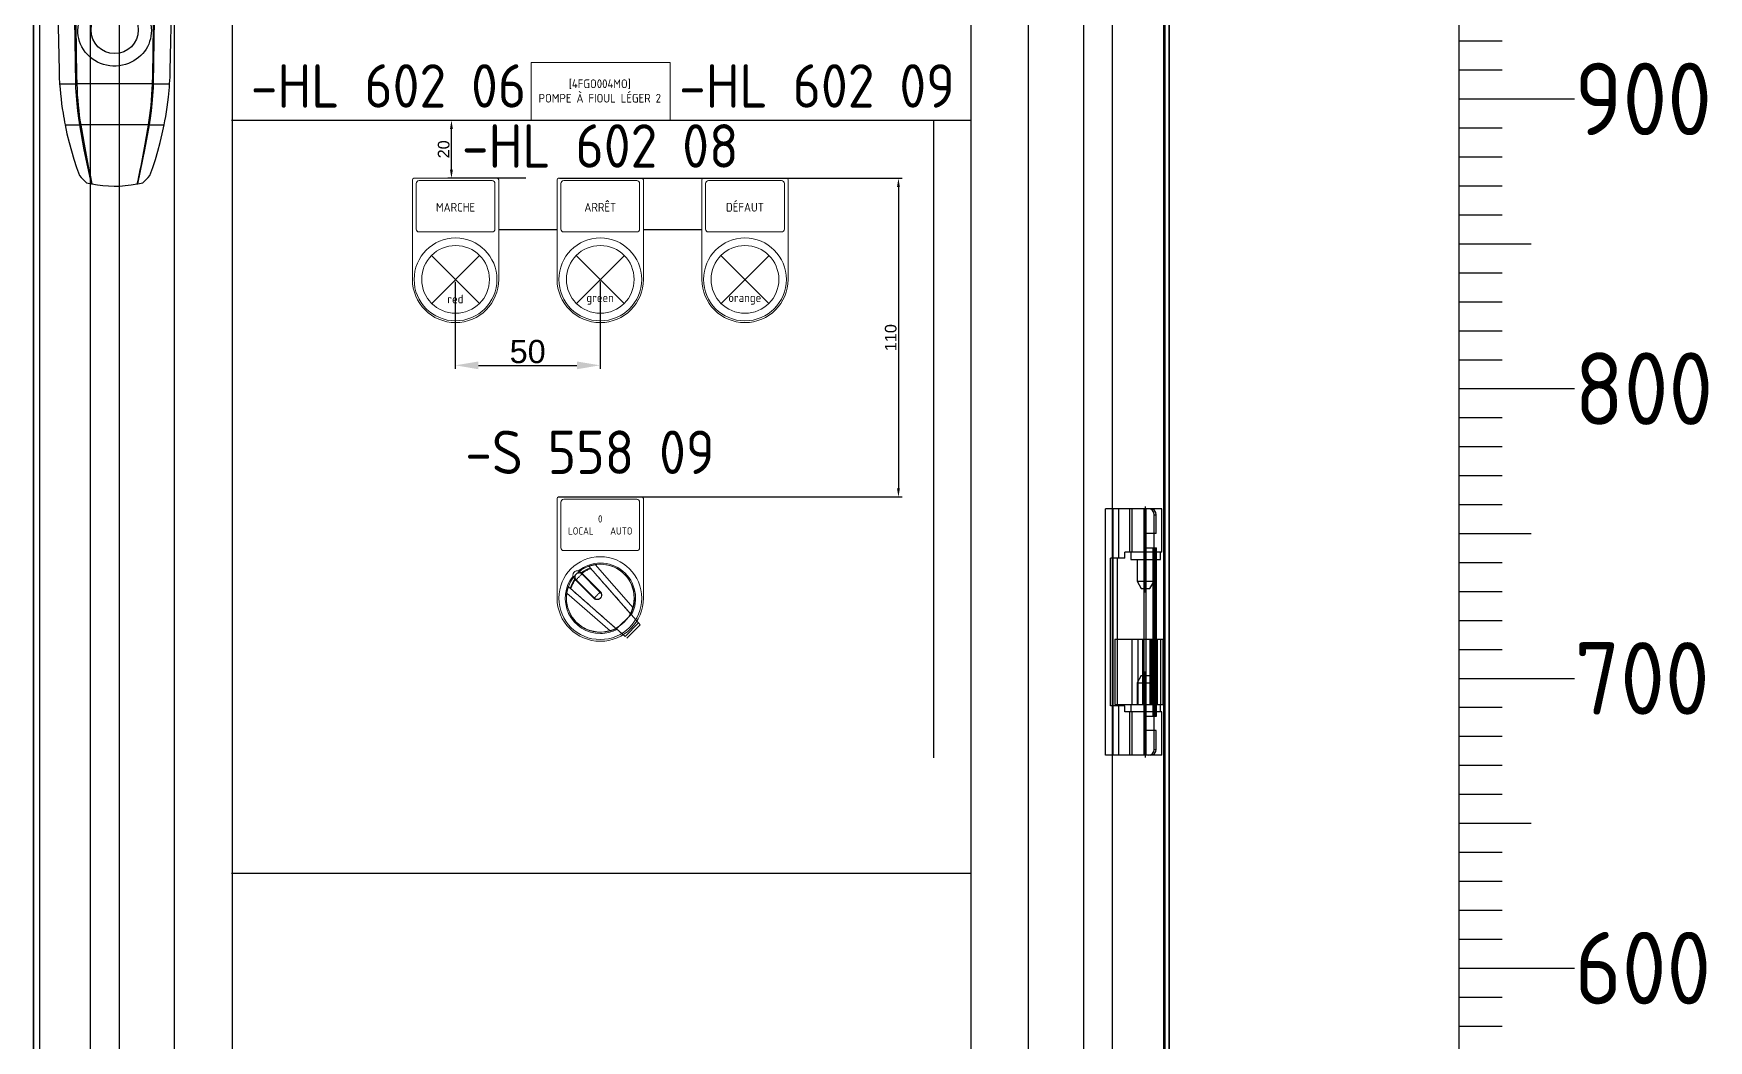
# Model space of a CAD drawing. Header units: millimetres. Extents: x 0 to 69574, y -5 to 41746.
# Drawn here: x 35171 to 35749, y 11342 to 11689 of the extents above; entities that cross this region are included whole.
import ezdxf
from ezdxf.enums import TextEntityAlignment as Align

# ---------------------------------------------------------------- set-up
doc = ezdxf.new("R2010")
doc.units = ezdxf.units.MM
doc.set_wipeout_variables(frame=1)
doc.layers.add('! NO PLOT !', color=7, linetype='Continuous', true_color=0xff75dd, plot=False)
doc.layers.add('000-PI-Oprema', color=30, linetype='Continuous', lineweight=5)
doc.layers.add('000-PI-ORMAR', color=2, linetype='Continuous')
doc.layers.add('000-PI_TEXT', color=7, linetype='Continuous')
doc.styles.add('PI0', font='isocpeur.ttf', dxfattribs={"width": 0.9})
doc.styles.get("Standard").update_dxf_attribs({"font": 'arial.ttf'})
doc.dimstyles.new('ISO-25', dxfattribs={"dimtxt": 4, "dimasz": 3, "dimexe": 1.25, "dimexo": 0.625, "dimtad": 1, "dimtxsty": 'Standard', "dimcen": 3, "dimadec": 0, "dimazin": 0, "dimtfac": 1, "dimtmove": 0, "dimatfit": 3, "dimfxl": 1, "dimarcsym": 0})
doc.dimstyles.new('ISO-25-lb', dxfattribs={"dimtxt": 8, "dimasz": 8, "dimexe": 1.25, "dimexo": 0.625, "dimtad": 1, "dimtxsty": 'Standard', "dimcen": 5, "dimadec": 0, "dimazin": 0, "dimtfac": 1, "dimtmove": 0, "dimatfit": 3, "dimfxl": 1, "dimarcsym": 0})

# ---------------------------------------------------------------- blocks, each defined once
blk = doc.blocks.new('*U691')
at = {"layer": '000-PI-ORMAR'}
for p, q in [((-13.41, 105.24), (-10.65, 134.6)), ((-10.48, 134.65), (-10.91, 134.53)), ((10.91, 134.53), (10.48, 134.65)), ((13.41, 105.24), (10.65, 134.6)), ((-19.14, 105.24), (-13.41, 105.24)), ((13.2, 105.24), (-13.2, 105.24)), ((13.41, 105.24), (19.14, 105.24)), ((-19.31, 101.34), (-19.67, 86.25)), ((19.67, 86.25), (19.31, 101.34)), ((-19.66, 87.03), (-14.25, 87.03)), ((-14.15, 86.25), (-14.25, 87.03)), ((14.15, 86.25), (14.25, 87.03)), ((14.25, 87.03), (19.66, 87.03)), ((-19.67, 86.25), (-20.5, 27.74)), ((-19.67, 86.25), (-20.14, 61.02)), ((-19.67, 86.25), (-12.5, 86.25)), ((-14.02, 85.32), (-14.15, 86.25)), ((-12.5, 86.25), (-13.43, 60.26)), ((-11.21, 85.08), (-12.5, 86.25)), ((12.5, 86.25), (11.21, 85.08)), ((11.99, 85.79), (14.02, 85.32)), ((12.5, 86.25), (19.67, 86.25)), ((13.43, 60.26), (12.5, 86.25)), ((14.02, 85.32), (14.15, 86.25)), ((20.5, 27.74), (19.67, 86.25)), ((20.15, 60.62), (19.67, 86.25)), ((-10.73, 70.49), (-10.73, -40.96)), ((-10.73, 70.49), (10.73, 70.49)), ((10.73, 70.49), (10.73, -40.96)), ((-20.01, 69.28), (-12.67, 69.28)), ((-20.01, 68.98), (-17.35, 68.98)), ((-17.35, 69.28), (17.35, 69.28)), ((-12.67, 69.28), (-12.65, 69.31)), ((-12.65, 69.31), (-12.65, -39.07)), ((12.65, 69.31), (12.65, -39.07)), ((12.65, 69.31), (12.67, 69.28)), ((12.67, 69.28), (20.01, 69.28)), ((17.35, 68.98), (20.01, 68.98)), ((-20.13, 61.86), (-17.35, 61.86)), ((-20.13, 61.85), (-14.69, 61.85)), ((-17.35, 61.85), (17.35, 61.85)), ((-15, 32.81), (-13.43, 60.26)), ((-13.27, -35.12), (-14.69, 61.85)), ((14.69, 61.85), (13.27, -35.12)), ((13.43, 60.26), (15, 32.81)), ((14.69, 61.85), (20.13, 61.85)), ((17.35, 61.86), (20.13, 61.86)), ((20.5, 27.74), (20.31, 48.52)), ((-20.44, 35.92), (-20.5, 27.74)), ((-20.47, 32.81), (-15, 32.81)), ((15, 32.81), (20.47, 32.81)), ((-20.5, 27.74), (-20.09, -55.06)), ((-17.16, 17.77), (-20.5, 23.44)), ((20.5, 23.44), (17.16, 17.77)), ((20.09, -55.06), (20.5, 27.74)), ((-19.8, 21.43), (19.8, 21.43)), ((-17.16, 17.77), (-17.16, -47.43)), ((17.16, 17.77), (17.16, -47.43)), ((-17.16, 14.16), (-20.5, 16.99)), ((-16.24, 2.4), (-16.48, 15.53)), ((-16.48, 15.53), (-16.48, -46.12)), ((-16.36, 10.54), (-16.48, 13.04)), ((16.48, 15.53), (16.24, 2.4)), ((16.48, 13.04), (16.36, 10.54)), ((16.48, 15.53), (16.48, -46.12)), ((20.5, 16.99), (17.16, 14.16)), ((-17.16, 2.54), (-20.5, 2.61)), ((-16.24, 2.4), (-16.48, 2.51)), ((-16.24, -35.11), (-16.24, 2.4)), ((16.48, 2.51), (16.24, 2.4)), ((16.24, 2.4), (16.24, -35.11)), ((20.5, 2.61), (17.16, 2.54)), ((-20.5, -18.21), (-20.36, -35.12)), ((-20.47, -22.52), (20.47, -22.52)), ((-11.5, -22.68), (-11.5, -29.51)), ((20.36, -35.12), (20.5, -18.21)), ((-20.36, -35.12), (-13.27, -35.12)), ((-16.24, -35.11), (16.24, -35.11)), ((13.27, -35.12), (20.36, -35.12)), ((-20.25, -44.17), (-20.09, -55.06)), ((-20.25, -44.17), (20.25, -44.17)), ((-16.48, -46.12), (-16.38, -43.78)), ((-16.38, -43.78), (16.38, -43.78)), ((-10.73, -40.96), (10.73, -40.96)), ((16.38, -43.78), (16.48, -46.12)), ((20.09, -55.06), (20.25, -44.17)), ((-20.16, -50.42), (-17.16, -47.43)), ((17.16, -47.43), (20.16, -50.42)), ((-20.09, -55.06), (20.09, -55.06)), ((-20.09, -55.06), (-19.2, -96.13)), ((-20.08, -55.68), (-14.03, -55.68)), ((-14.03, -55.68), (-13.85, -55.06)), ((-13.42, -100.67), (-14.03, -55.68)), ((-13.85, -55.06), (-13.67, -54.42)), ((13.42, -100.67), (14.03, -55.68)), ((13.85, -55.06), (13.67, -54.42)), ((14.03, -55.68), (13.85, -55.06)), ((14.03, -55.68), (20.08, -55.68)), ((19.2, -96.13), (20.09, -55.06)), ((-18.98, -100.67), (-13.42, -100.67)), ((13.08, -100.67), (-13.08, -100.67)), ((13.42, -100.67), (18.98, -100.67)), ((-17.11, -114.85), (-12.02, -114.85)), ((11.71, -114.85), (-11.71, -114.85)), ((12.02, -114.85), (17.11, -114.85)), ((-9.7, -134.82), (-8.04, -135.19)), ((-7.82, -135.23), (-8.04, -135.19)), ((7.82, -135.23), (8.04, -135.19)), ((8.04, -135.19), (9.7, -134.82))]:
    blk.add_line(p, q, dxfattribs=at)
for points in [[(-10.91, 134.53), (-11.6, 133.9), (-12.24, 133.24), (-12.84, 132.55), (-13.41, 131.8), (-13.93, 131.03), (-14.4, 130.23)], [(10.48, 134.65), (8.34, 135.15), (6.17, 135.54), (3.98, 135.81), (1.73, 135.97), (-0.54, 136), (-2.8, 135.91), (-4.73, 135.73), (-6.65, 135.46), (-8.58, 135.1), (-10.48, 134.65)], [(14.4, 130.23), (13.7, 131.38), (12.89, 132.48), (12.28, 133.2), (11.62, 133.89), (10.91, 134.53)], [(-14.4, 130.23), (-15.31, 127.22), (-16.14, 124.17), (-16.87, 121.1), (-17.51, 118.01), (-18.07, 114.85), (-18.52, 111.66), (-18.88, 108.46), (-19.14, 105.24)], [(19.14, 105.24), (18.88, 108.42), (18.53, 111.59), (18.09, 114.73), (17.54, 117.85), (16.9, 120.99), (16.16, 124.1), (15.33, 127.18), (14.4, 130.23)], [(-19.14, 105.24), (-19.19, 104.29), (-19.24, 103.32), (-19.28, 102.34), (-19.31, 101.34)], [(-14.25, 87.03), (-14.23, 90.25), (-14.16, 93.45), (-14.03, 96.61), (-13.86, 99.69), (-13.64, 102.68), (-13.41, 105.24)], [(14.25, 87.03), (14.23, 90.25), (14.16, 93.45), (14.03, 96.61), (13.86, 99.69), (13.64, 102.68), (13.41, 105.24)], [(19.31, 101.34), (19.28, 102.33), (19.24, 103.31), (19.19, 104.28), (19.14, 105.24)], [(-11.99, 85.79), (-10.29, 86.12), (-8.39, 86.43), (-6.48, 86.67), (-4.5, 86.86), (-2.52, 86.97), (-0.52, 87.02), (1.47, 87.01), (3.57, 86.92), (5.67, 86.76), (7.76, 86.52), (9.87, 86.2), (11.96, 85.8), (11.99, 85.79)], [(-14.02, 85.32), (-12.17, 85.75), (-11.99, 85.79)], [(11.21, 85.08), (8.78, 85.48), (6.33, 85.78), (3.84, 85.99), (1.34, 86.1), (-0.75, 86.11), (-2.84, 86.05), (-4.93, 85.91), (-7.03, 85.71), (-9.13, 85.43), (-11.21, 85.08)], [(-12.65, 69.31), (-12.5, 69.52), (-12.34, 69.72), (-12.17, 69.89), (-11.98, 70.05), (-11.79, 70.18), (-11.59, 70.29), (-11.38, 70.38), (-11.17, 70.44), (-10.95, 70.48), (-10.73, 70.49)], [(10.73, 70.49), (10.95, 70.48), (11.17, 70.44), (11.38, 70.38), (11.59, 70.29), (11.79, 70.18), (11.98, 70.05), (12.17, 69.89), (12.34, 69.72), (12.5, 69.52), (12.65, 69.31)], [(-12.67, 69.28), (-13.17, 68.42), (-13.6, 67.5), (-13.96, 66.55), (-14.26, 65.56), (-14.48, 64.55), (-14.62, 63.52), (-14.69, 62.48), (-14.69, 61.85)], [(14.69, 61.85), (14.67, 62.89), (14.57, 63.93), (14.4, 64.96), (14.15, 65.96), (13.83, 66.94), (13.43, 67.87), (12.97, 68.77), (12.67, 69.28)], [(-16.48, 15.53), (-16.52, 15.9), (-16.59, 16.26), (-16.68, 16.61), (-16.78, 16.95), (-16.91, 17.28), (-17.06, 17.59), (-17.16, 17.77)], [(17.16, 17.77), (17, 17.47), (16.86, 17.16), (16.74, 16.83), (16.64, 16.48), (16.56, 16.13), (16.51, 15.76), (16.48, 15.53)], [(-16.38, -43.78), (-16.36, -43.11), (-16.33, -42.38), (-16.31, -41.59), (-16.3, -40.74), (-16.28, -39.86), (-16.27, -38.93), (-16.26, -37.98), (-16.25, -37), (-16.24, -36.01), (-16.24, -35.11)], [(-13.27, -35.12), (-13.22, -36.16), (-13.09, -37.2), (-12.89, -38.21), (-12.65, -39.07)], [(-12.65, -39.07), (-12.44, -39.63), (-12.15, -40.14), (-11.97, -40.36), (-11.77, -40.56), (-11.53, -40.73), (-11.26, -40.86), (-11.05, -40.93), (-10.83, -40.96), (-10.73, -40.96)], [(10.73, -40.96), (10.96, -40.94), (11.17, -40.9), (11.37, -40.82), (11.56, -40.71), (11.83, -40.51), (12.05, -40.27), (12.34, -39.82), (12.56, -39.33), (12.65, -39.07)], [(12.65, -39.07), (12.92, -38.08), (13.11, -37.06), (13.23, -36.02), (13.27, -35.12)], [(16.24, -35.11), (16.24, -36.11), (16.25, -37.1), (16.26, -38.08), (16.27, -39.03), (16.28, -39.95), (16.3, -40.83), (16.32, -41.67), (16.34, -42.45), (16.36, -43.18), (16.38, -43.78)], [(-17.16, -47.43), (-17, -47.26), (-16.86, -47.08), (-16.74, -46.88), (-16.64, -46.68), (-16.56, -46.47), (-16.51, -46.26), (-16.48, -46.12)], [(16.48, -46.12), (16.52, -46.34), (16.59, -46.55), (16.68, -46.76), (16.78, -46.96), (16.91, -47.15), (17.06, -47.33), (17.16, -47.43)], [(-9.57, -55.06), (-9.95, -55.01), (-11.82, -54.74), (-13.67, -54.42)], [(9.58, -55.06), (7.81, -55.27), (5.83, -55.45), (3.77, -55.58), (1.71, -55.66), (-0.35, -55.68), (-2.41, -55.64), (-4.3, -55.56), (-6.19, -55.42), (-8.06, -55.24), (-9.57, -55.06)], [(13.67, -54.42), (11.74, -54.75), (9.78, -55.04), (9.58, -55.06)], [(8.89, -73.85), (9.63, -74.62), (10.32, -75.46), (10.92, -76.35), (11.44, -77.29), (11.87, -78.24), (12.2, -79.23), (12.45, -80.24), (12.61, -81.28), (12.67, -82.26), (12.65, -83.25), (12.54, -84.24), (12.35, -85.2), (12.09, -86.12), (11.75, -87.01), (11.34, -87.88), (10.86, -88.7), (10.31, -89.5), (9.69, -90.26), (9.02, -90.96), (8.29, -91.61), (7.47, -92.23), (6.61, -92.78), (5.69, -93.26), (4.75, -93.67), (3.73, -94.02), (2.68, -94.28), (1.61, -94.45), (0.54, -94.54), (-0.57, -94.54), (-1.67, -94.44), (-2.76, -94.26), (-3.83, -93.99), (-4.88, -93.62), (-5.89, -93.17), (-6.86, -92.63), (-7.77, -92.01), (-8.62, -91.33), (-9.4, -90.57), (-10.12, -89.75), (-10.76, -88.87), (-11.29, -87.97), (-11.74, -87.03), (-12.11, -86.06), (-12.38, -85.06), (-12.56, -84.1), (-12.66, -83.12), (-12.67, -82.14), (-12.6, -81.17), (-12.45, -80.24), (-12.23, -79.31), (-11.93, -78.41), (-11.57, -77.54), (-11.12, -76.68), (-10.6, -75.85), (-10.01, -75.07), (-9.37, -74.34), (-8.63, -73.62), (-7.83, -72.97), (-6.98, -72.38), (-6.09, -71.86), (-5.12, -71.4), (-4.11, -71.02), (-3.07, -70.73), (-2.02, -70.52), (-0.95, -70.4), (0.13, -70.37), (1.22, -70.42), (2.29, -70.56), (3.33, -70.79), (4.36, -71.11), (5.35, -71.51), (6.31, -71.98), (7.22, -72.53), (8.08, -73.16), (8.89, -73.85)], [(-19.2, -96.13), (-19.11, -98.4), (-18.98, -100.67)], [(18.98, -100.67), (19.11, -98.4), (19.2, -96.13)], [(-18.98, -100.67), (-18.85, -102.42), (-18.69, -104.15), (-18.51, -105.85), (-18.3, -107.56), (-18.07, -109.24), (-17.82, -110.87), (-17.65, -111.9), (-17.47, -112.9), (-17.29, -113.89), (-17.11, -114.85)], [(-12.02, -114.85), (-12.39, -112.52), (-12.71, -110.05), (-12.98, -107.48), (-13.2, -104.81), (-13.36, -102.07), (-13.42, -100.67)], [(12.02, -114.85), (12.39, -112.52), (12.71, -110.05), (12.98, -107.48), (13.2, -104.81), (13.36, -102.07), (13.42, -100.67)], [(17.11, -114.85), (17.38, -113.41), (17.65, -111.91), (17.9, -110.36), (18.14, -108.72), (18.37, -107.03), (18.57, -105.3), (18.69, -104.16), (18.8, -103.01), (18.89, -101.85), (18.98, -100.67)], [(-17.11, -114.85), (-16.46, -117.91), (-15.73, -120.91), (-14.94, -123.85), (-14.07, -126.74), (-13.14, -129.58), (-12.14, -132.35)], [(-8.04, -135.19), (-10.47, -123.49), (-12.02, -114.85)], [(8.04, -135.19), (10.47, -123.49), (12.02, -114.85)], [(12.14, -132.35), (13.13, -129.6), (14.06, -126.78), (14.92, -123.9), (15.72, -120.95), (16.45, -117.93), (17.11, -114.85)], [(-12.14, -132.35), (-11.58, -132.99), (-10.98, -133.61), (-10.36, -134.22), (-9.7, -134.82)], [(9.7, -134.82), (10.35, -134.23), (10.98, -133.62), (11.57, -132.99), (12.14, -132.35)], [(-7.82, -135.23), (-5.94, -135.56), (-4.05, -135.79), (-2.15, -135.94), (-0.2, -136), (1.74, -135.96), (3.69, -135.83), (5.76, -135.58), (7.82, -135.23)]]:
    blk.add_lwpolyline(points, dxfattribs=at)
blk.add_circle((0, -82.1), 8.15, dxfattribs=at)
for centre, major_axis, ratio, start_param, end_param in [((73, -135.16), (0, 546.84), 0.175521, 1.054802, 1.115623), ((-73, -135.16), (0, 546.84), 0.175521, -1.115623, -1.054802), ((-7.53, 87.2), (0, 37), 0.175521, 1.061397, 1.596486), ((7.53, 87.2), (0, 37), 0.175521, 4.6867, 5.221788), ((-7.53, 87.2), (0, 37), 0.175521, -4.6867, -4.66155), ((7.53, 87.2), (0, 37), 0.175521, 4.66155, 4.6867), ((-19.46, 12.78), (-3, 0), 0.71325, 3.261467, 3.839724), ((19.46, 12.78), (-3, 0), 0.71325, 5.585054, 6.163311), ((-19.46, 2.51), (-3, 0), 0.017452, 3.261467, 3.839724), ((19.46, 2.51), (-3, 0), 0.017452, -0.698132, -0.119874), ((137.46, -39.64), (0, 669.86), 0.225671, -4.689366, -4.621155), ((-137.46, -39.64), (0, 669.86), 0.225671, 4.621155, 4.689366), ((-5.86, -95.36), (0, 32.42), 0.225671, 1.735147, 2.215471), ((5.86, -95.36), (0, 32.42), 0.225671, 4.067714, 4.548039), ((21.21, -9.07), (0, 180.2), 0.225671, -4.085045, -3.936826), ((-21.21, -9.07), (0, 180.2), 0.225671, 3.936826, 4.085045)]:
    blk.add_ellipse(centre, major_axis=major_axis, ratio=ratio, start_param=start_param, end_param=end_param, dxfattribs=at)
blk = doc.blocks.new('A$C34f25ed7')
at = {"layer": '000-PI-ORMAR'}
blk.add_blockref('*U691', (-3.99, -1008.35), dxfattribs=at)
blk = doc.blocks.new('poveznica montaznih ploca 2100mm')
at = {"layer": '! NO PLOT !'}
for p, q in [((59565.54, 55740.77), (59565.54, 53837.74)), ((59570.54, 55742.17), (59570.54, 53847.74))]:
    blk.add_line(p, q, dxfattribs=at)
blk = doc.blocks.new('skala_2300')
for p, q in [((0, 1400), (0, 540)), ((0, 920), (15, 920)), ((0, 910), (15, 910)), ((0, 900), (40, 900)), ((0, 890), (15, 890)), ((0, 880), (15, 880)), ((0, 870), (15, 870)), ((0, 860), (15, 860)), ((0, 850), (25, 850)), ((0, 840), (15, 840)), ((0, 830), (15, 830)), ((0, 820), (15, 820)), ((0, 810), (15, 810)), ((0, 800), (40, 800)), ((0, 800), (40, 800)), ((0, 800), (40, 800)), ((0, 800), (40, 800)), ((0, 800), (40, 800)), ((0, 790), (15, 790)), ((0, 780), (15, 780)), ((0, 770), (15, 770)), ((0, 760), (15, 760)), ((0, 750), (25, 750)), ((0, 740), (15, 740)), ((0, 730), (15, 730)), ((0, 720), (15, 720)), ((0, 710), (15, 710)), ((0, 700), (40, 700)), ((0, 690), (15, 690)), ((0, 680), (15, 680)), ((0, 670), (15, 670)), ((0, 660), (15, 660)), ((0, 650), (25, 650)), ((0, 640), (15, 640)), ((0, 630), (15, 630)), ((0, 620), (15, 620)), ((0, 610), (15, 610)), ((0, 600), (40, 600)), ((0, 600), (40, 600)), ((0, 600), (40, 600)), ((0, 600), (40, 600)), ((0, 600), (40, 600)), ((0, 600), (40, 600)), ((0, 590), (15, 590)), ((0, 580), (15, 580))]:
    blk.add_line(p, q)
at = {"style": 'PI0', "width": 0.9}
for s, p in [('900', (40, 900)), ('800', (40, 800)), ('700', (40, 700)), ('600', (40, 600))]:
    blk.add_text(s, height=25, dxfattribs=at).set_placement(p, align=Align.MIDDLE_LEFT)
blk = doc.blocks.new('*D1530')
at = {"layer": '! NO PLOT !', "color": 0, "lineweight": -2, "ltscale": 0.25, "transparency": 16777216}
for p, q in [((35352.12, 11639.51), (35470.41, 11639.51)), ((35469.16, 11636.51), (35469.16, 11532.51)), ((35351.67, 11529.51), (35470.41, 11529.51))]:
    blk.add_line(p, q, dxfattribs=at)
at = {"layer": '! NO PLOT !', "color": 0, "ltscale": 0.25, "transparency": 16777216}
for points in [[(35468.66, 11636.51), (35469.66, 11636.51), (35469.16, 11639.51)], [(35468.66, 11532.51), (35469.66, 11532.51), (35469.16, 11529.51)]]:
    blk.add_solid(points, dxfattribs=at)
at = {"layer": 'Defpoints', "color": 0, "ltscale": 0.25, "transparency": 16777216}
for p in [(35351.5, 11639.51), (35351.04, 11529.51), (35469.16, 11529.51)]:
    blk.add_point(p, dxfattribs=at)
at = {"layer": '! NO PLOT !', "color": 0, "ltscale": 0.25, "transparency": 16777216, "insert": (35466.49, 11584.51), "char_height": 4, "attachment_point": 5, "rotation": 90}
blk.add_mtext('110', dxfattribs=at)
blk = doc.blocks.new('*D1531')
at = {"layer": '! NO PLOT !', "color": 0, "lineweight": -2, "ltscale": 0.25, "transparency": 16777216}
for p, q in [((35340.56, 11659.51), (35313.59, 11659.51)), ((35314.84, 11642.51), (35314.84, 11656.51)), ((35340.56, 11639.51), (35313.59, 11639.51))]:
    blk.add_line(p, q, dxfattribs=at)
at = {"layer": '! NO PLOT !', "color": 0, "ltscale": 0.25, "transparency": 16777216}
for points in [[(35314.34, 11656.51), (35315.34, 11656.51), (35314.84, 11659.51)], [(35314.34, 11642.51), (35315.34, 11642.51), (35314.84, 11639.51)]]:
    blk.add_solid(points, dxfattribs=at)
at = {"layer": 'Defpoints', "color": 0, "ltscale": 0.25, "transparency": 16777216}
for p in [(35314.84, 11659.51), (35341.19, 11659.51), (35341.19, 11639.51)]:
    blk.add_point(p, dxfattribs=at)
at = {"layer": '! NO PLOT !', "color": 0, "ltscale": 0.25, "transparency": 16777216, "insert": (35312.17, 11649.51), "char_height": 4, "attachment_point": 5, "rotation": 90}
blk.add_mtext('20', dxfattribs=at)
blk = doc.blocks.new('*D1532')
at = {"layer": '! NO PLOT !', "color": 0, "linetype": 'Continuous', "lineweight": -2, "ltscale": 0.25, "transparency": 16777216}
for p, q in [((35316.16, 11603.83), (35316.16, 11573.7)), ((35366.16, 11603.93), (35366.16, 11573.7)), ((35324.16, 11574.95), (35358.16, 11574.95))]:
    blk.add_line(p, q, dxfattribs=at)
at = {"layer": '! NO PLOT !', "color": 0, "ltscale": 0.25, "transparency": 16777216}
for points in [[(35324.16, 11576.28), (35324.16, 11573.61), (35316.16, 11574.95)], [(35358.16, 11576.28), (35358.16, 11573.61), (35366.16, 11574.95)]]:
    blk.add_solid(points, dxfattribs=at)
at = {"layer": 'Defpoints', "color": 0, "ltscale": 0.25, "transparency": 16777216}
for p in [(35316.16, 11604.46), (35366.16, 11604.56), (35366.16, 11574.95)]:
    blk.add_point(p, dxfattribs=at)
at = {"layer": '! NO PLOT !', "color": 0, "ltscale": 0.25, "transparency": 16777216, "insert": (35341.16, 11579.66), "char_height": 8, "attachment_point": 5}
blk.add_mtext('50', dxfattribs=at)
blk = doc.blocks.new('podloska')
at = {"layer": '000-PI-Oprema'}
for p, q in [((43278.7, 39063.45), (43278.7, 39097.85)), ((43279.2, 39098.35), (43308, 39098.35)), ((43280, 39080.85), (43280, 39096.55)), ((43281, 39097.55), (43306.2, 39097.55)), ((43307.2, 39080.85), (43307.2, 39096.55)), ((43308.5, 39063.45), (43308.5, 39097.85)), ((43281, 39079.85), (43306.2, 39079.85))]:
    blk.add_line(p, q, dxfattribs=at)
blk.add_circle((43293.6, 39063.45), 14.3, dxfattribs=at)
at = {"layer": '000-PI-Oprema', "ltscale": 0.25}
blk.add_circle((43293.6, 39063.45), 11.7, dxfattribs=at)
at = {"layer": '000-PI-Oprema'}
for centre, radius, start, end in [((43279.2, 39097.85), 0.5, 89.99996, 179.99983), ((43281, 39096.55), 1, 90.00002, 180.00009), ((43306.2, 39096.55), 1, 359.99991, 89.99998), ((43308, 39097.85), 0.5, 0.00017, 90.00004), ((43281, 39080.85), 1, 180, 269.99998), ((43306.2, 39080.85), 1, 270.00002, 0), ((43293.6, 39063.45), 14.9, 180, 0)]:
    blk.add_arc(centre, radius, start, end, dxfattribs=at)

msp = doc.modelspace()

# ---------------------------------------------------------------- block references
at = {"layer": '! NO PLOT !'}
msp.add_blockref('poveznica montaznih ploca 2100mm', (-24352.743, -43031.862), dxfattribs=at)
msp.add_blockref('skala_2300', (35662.568, 10766.904))

# ---------------------------------------------------------------- next in the draw order: wipeouts: each hides what was drawn before it
msp.add_wipeout([(35170.583, 12761.473), (35561.071, 12761.473), (35560.583, 10778.973), (35170.571, 10776.973)]).dxf.layer = '000-PI-ORMAR'

# ---------------------------------------------------------------- next in the draw order: linework, layer by layer
for p, q in [((35170.595, 12761.404), (35170.595, 10776.904)), ((35170.595, 10776.904), (35170.595, 12761.404)), ((35190.095, 12749.904), (35190.095, 10788.404)), ((35543.095, 10788.404), (35543.095, 12749.904)), ((35170.583, 10789.904), (35170.583, 12740.766)), ((35200.095, 12734.904), (35200.095, 10803.404)), ((35533.095, 10803.404), (35533.095, 12734.904)), ((35219.095, 12689.154), (35219.095, 10849.154)), ((35514.095, 10849.154), (35514.095, 12689.154)), ((35239.095, 12684.154), (35239.095, 10854.154)), ((35494.095, 12684.154), (35494.095, 10854.154))]:
    msp.add_line(p, q, dxfattribs=at)
at = {"layer": '! NO PLOT !', "ltscale": 0.25}
for p, q in [((35493.904, 11659.505), (35238.904, 11659.505)), ((35481.231, 11659.505), (35481.231, 11439.505)), ((35481.231, 11659.505), (35481.231, 11439.505)), ((35351.314, 11621.755), (35331.164, 11621.755)), ((35401.264, 11621.755), (35381.114, 11621.755)), ((35493.904, 11399.505), (35238.904, 11399.505))]:
    msp.add_line(p, q, dxfattribs=at)
at = {"layer": '000-PI-Oprema'}
for p, q in [((35307.941, 11612.828), (35324.487, 11596.282)), ((35324.587, 11612.828), (35308.041, 11596.282)), ((35357.891, 11612.828), (35374.437, 11596.282)), ((35374.537, 11612.828), (35357.991, 11596.282)), ((35407.841, 11612.828), (35424.387, 11596.282)), ((35424.487, 11612.828), (35407.941, 11596.282)), ((35356.982, 11501.717), (35356.978, 11501.721)), ((35356.995, 11501.705), (35356.982, 11501.717)), ((35357.015, 11501.684), (35356.995, 11501.705)), ((35357.044, 11501.655), (35357.015, 11501.684)), ((35357.082, 11501.617), (35357.044, 11501.655)), ((35357.13, 11501.569), (35357.082, 11501.617)), ((35357.186, 11501.513), (35357.13, 11501.569)), ((35364.692, 11494.149), (35357.184, 11501.657)), ((35357.252, 11501.447), (35357.186, 11501.513)), ((35357.328, 11501.372), (35357.252, 11501.447)), ((35357.412, 11501.287), (35357.328, 11501.372)), ((35357.507, 11501.193), (35357.412, 11501.287)), ((35357.512, 11501.045), (35357.432, 11501.126)), ((35357.444, 11500.669), (35357.629, 11500.929)), ((35364.467, 11494.232), (35357.507, 11501.193)), ((35357.541, 11501.017), (35357.512, 11501.045)), ((35357.629, 11500.929), (35357.541, 11501.017)), ((35364.003, 11494.555), (35357.629, 11500.929)), ((35359.104, 11503.838), (35359.1, 11503.842)), ((35359.116, 11503.826), (35359.104, 11503.838)), ((35359.136, 11503.805), (35359.116, 11503.826)), ((35359.166, 11503.776), (35359.136, 11503.805)), ((35366.212, 11496.588), (35359.164, 11503.637)), ((35359.204, 11503.738), (35359.166, 11503.776)), ((35359.449, 11503.493), (35359.204, 11503.738)), ((35359.534, 11503.408), (35359.449, 11503.493)), ((35359.628, 11503.314), (35359.534, 11503.408)), ((35366.588, 11496.353), (35359.628, 11503.314)), ((35359.748, 11503.336), (35359.694, 11503.389)), ((35359.775, 11503.308), (35359.748, 11503.336)), ((35359.803, 11503.28), (35359.775, 11503.308)), ((35359.892, 11503.192), (35359.803, 11503.28)), ((35359.892, 11503.192), (35360.151, 11503.376)), ((35366.265, 11496.818), (35359.892, 11503.192)), ((35360.151, 11503.376), (35360.416, 11503.553)), ((35360.416, 11503.553), (35360.687, 11503.721)), ((35360.687, 11503.721), (35360.962, 11503.882)), ((35360.962, 11503.882), (35361.243, 11504.034)), ((35361.243, 11504.034), (35361.528, 11504.177)), ((35361.528, 11504.177), (35361.817, 11504.313)), ((35361.817, 11504.313), (35362.111, 11504.439)), ((35362.111, 11504.439), (35362.409, 11504.557)), ((35362.29, 11505.593), (35362.293, 11505.594)), ((35362.294, 11505.588), (35362.29, 11505.593)), ((35362.293, 11505.594), (35362.301, 11505.597)), ((35362.306, 11505.575), (35362.294, 11505.588)), ((35362.301, 11505.597), (35362.315, 11505.602)), ((35362.326, 11505.551), (35362.306, 11505.575)), ((35362.315, 11505.602), (35362.335, 11505.609)), ((35362.355, 11505.518), (35362.326, 11505.551)), ((35362.335, 11505.609), (35362.362, 11505.618)), ((35362.393, 11505.475), (35362.355, 11505.518)), ((35362.362, 11505.618), (35362.394, 11505.63)), ((35362.44, 11505.421), (35362.393, 11505.475)), ((35362.394, 11505.63), (35362.432, 11505.643)), ((35362.409, 11504.557), (35362.71, 11504.665)), ((35362.432, 11505.643), (35362.475, 11505.658)), ((35362.497, 11505.357), (35362.44, 11505.421)), ((35362.475, 11505.658), (35362.524, 11505.674)), ((35362.563, 11505.282), (35362.497, 11505.357)), ((35362.524, 11505.674), (35362.578, 11505.693)), ((35362.638, 11505.196), (35362.563, 11505.282)), ((35362.578, 11505.693), (35362.636, 11505.712)), ((35362.636, 11505.712), (35362.699, 11505.732)), ((35362.723, 11505.099), (35362.638, 11505.196)), ((35362.699, 11505.732), (35362.766, 11505.753)), ((35362.71, 11504.665), (35363.015, 11504.765)), ((35362.817, 11504.992), (35362.723, 11505.099)), ((35362.766, 11505.753), (35362.835, 11505.775)), ((35362.831, 11504.974), (35362.803, 11505.006)), ((35376.556, 11489.336), (35362.817, 11504.992)), ((35362.86, 11504.941), (35362.831, 11504.974)), ((35362.835, 11505.775), (35362.908, 11505.797)), ((35362.889, 11504.908), (35362.86, 11504.941)), ((35362.92, 11504.873), (35362.889, 11504.908)), ((35362.908, 11505.797), (35362.985, 11505.82)), ((35362.951, 11504.838), (35362.92, 11504.873)), ((35362.982, 11504.802), (35362.951, 11504.838)), ((35363.015, 11504.765), (35362.982, 11504.802)), ((35362.985, 11505.82), (35363.066, 11505.843)), ((35363.745, 11503.933), (35363.015, 11504.765)), ((35363.066, 11505.843), (35363.151, 11505.867)), ((35363.151, 11505.867), (35363.24, 11505.891)), ((35363.24, 11505.891), (35363.333, 11505.915)), ((35363.333, 11505.915), (35363.428, 11505.94)), ((35363.428, 11505.94), (35363.526, 11505.964)), ((35363.526, 11505.964), (35363.627, 11505.987)), ((35363.627, 11505.987), (35363.729, 11506.011)), ((35363.729, 11506.011), (35363.833, 11506.033)), ((35364.475, 11503.101), (35363.745, 11503.933)), ((35363.833, 11506.033), (35363.938, 11506.055)), ((35363.938, 11506.055), (35364.043, 11506.076)), ((35364.043, 11506.076), (35364.149, 11506.096)), ((35364.149, 11506.096), (35364.254, 11506.115)), ((35364.254, 11506.115), (35364.359, 11506.133)), ((35364.359, 11506.133), (35364.462, 11506.149)), ((35377.554, 11491.231), (35364.462, 11506.149)), ((35365.205, 11502.269), (35364.475, 11503.101)), ((35365.935, 11501.437), (35365.205, 11502.269)), ((35366.664, 11500.606), (35365.935, 11501.437)), ((35354.671, 11496.358), (35354.688, 11496.462)), ((35369.589, 11483.267), (35354.671, 11496.358)), ((35354.688, 11496.462), (35354.705, 11496.566)), ((35354.705, 11496.566), (35354.724, 11496.671)), ((35354.724, 11496.671), (35354.744, 11496.777)), ((35354.744, 11496.777), (35354.765, 11496.883)), ((35354.765, 11496.883), (35354.787, 11496.988)), ((35354.787, 11496.988), (35354.81, 11497.091)), ((35354.81, 11497.091), (35354.833, 11497.194)), ((35354.833, 11497.194), (35354.857, 11497.294)), ((35354.857, 11497.294), (35354.881, 11497.392)), ((35354.881, 11497.392), (35354.905, 11497.488)), ((35354.905, 11497.488), (35354.929, 11497.58)), ((35354.929, 11497.58), (35354.954, 11497.669)), ((35354.954, 11497.669), (35354.978, 11497.754)), ((35354.978, 11497.754), (35355.001, 11497.836)), ((35355.001, 11497.836), (35355.024, 11497.913)), ((35355.024, 11497.913), (35355.046, 11497.985)), ((35355.046, 11497.985), (35355.067, 11498.055)), ((35355.067, 11498.055), (35355.088, 11498.121)), ((35355.088, 11498.121), (35355.109, 11498.184)), ((35355.109, 11498.184), (35355.128, 11498.243)), ((35355.128, 11498.243), (35355.146, 11498.297)), ((35355.146, 11498.297), (35355.163, 11498.345)), ((35355.163, 11498.345), (35355.178, 11498.389)), ((35355.178, 11498.389), (35355.191, 11498.427)), ((35355.191, 11498.427), (35355.202, 11498.459)), ((35355.202, 11498.459), (35355.211, 11498.485)), ((35355.211, 11498.485), (35355.219, 11498.505)), ((35355.219, 11498.505), (35355.224, 11498.519)), ((35355.224, 11498.519), (35355.227, 11498.528)), ((35355.227, 11498.528), (35355.228, 11498.531)), ((35355.232, 11498.527), (35355.228, 11498.531)), ((35355.246, 11498.515), (35355.232, 11498.527)), ((35355.269, 11498.494), (35355.246, 11498.515)), ((35355.302, 11498.465), (35355.269, 11498.494)), ((35355.345, 11498.427), (35355.302, 11498.465)), ((35355.399, 11498.38), (35355.345, 11498.427)), ((35355.464, 11498.324), (35355.399, 11498.38)), ((35355.539, 11498.258), (35355.464, 11498.324)), ((35355.625, 11498.182), (35355.539, 11498.258)), ((35355.721, 11498.098), (35355.625, 11498.182)), ((35355.829, 11498.003), (35355.721, 11498.098)), ((35355.846, 11497.989), (35355.814, 11498.017)), ((35371.484, 11484.264), (35355.829, 11498.003)), ((35355.879, 11497.961), (35355.846, 11497.989)), ((35355.913, 11497.931), (35355.879, 11497.961)), ((35355.947, 11497.901), (35355.913, 11497.931)), ((35355.983, 11497.87), (35355.947, 11497.901)), ((35356.019, 11497.838), (35355.983, 11497.87)), ((35356.056, 11497.806), (35356.019, 11497.838)), ((35356.056, 11497.806), (35356.155, 11498.11)), ((35356.888, 11497.075), (35356.056, 11497.806)), ((35356.155, 11498.11), (35356.264, 11498.411)), ((35356.264, 11498.411), (35356.381, 11498.709)), ((35356.381, 11498.709), (35356.508, 11499.003)), ((35356.508, 11499.003), (35356.643, 11499.293)), ((35356.643, 11499.293), (35356.787, 11499.578)), ((35356.787, 11499.578), (35356.939, 11499.858)), ((35357.72, 11496.346), (35356.888, 11497.075)), ((35356.939, 11499.858), (35357.099, 11500.134)), ((35357.099, 11500.134), (35357.268, 11500.404)), ((35357.268, 11500.404), (35357.444, 11500.669)), ((35358.551, 11495.616), (35357.72, 11496.346)), ((35359.383, 11494.886), (35358.551, 11495.616)), ((35366.672, 11496.129), (35366.212, 11496.588)), ((35366.315, 11496.766), (35366.265, 11496.818)), ((35366.362, 11496.712), (35366.315, 11496.766)), ((35366.407, 11496.656), (35366.362, 11496.712)), ((35366.449, 11496.598), (35366.407, 11496.656)), ((35366.489, 11496.538), (35366.449, 11496.598)), ((35366.526, 11496.476), (35366.489, 11496.538)), ((35366.56, 11496.413), (35366.526, 11496.476)), ((35366.526, 11494.897), (35366.56, 11494.96)), ((35366.591, 11496.348), (35366.56, 11496.413)), ((35366.56, 11494.96), (35366.591, 11495.025)), ((35366.619, 11496.282), (35366.591, 11496.348)), ((35366.591, 11495.025), (35366.619, 11495.091)), ((35366.644, 11496.215), (35366.619, 11496.282)), ((35366.619, 11495.091), (35366.644, 11495.158)), ((35366.666, 11496.147), (35366.644, 11496.215)), ((35366.644, 11495.158), (35366.666, 11495.226)), ((35367.394, 11499.775), (35366.664, 11500.606)), ((35366.686, 11496.077), (35366.666, 11496.147)), ((35366.666, 11495.226), (35366.686, 11495.295)), ((35366.702, 11496.007), (35366.686, 11496.077)), ((35366.686, 11495.295), (35366.702, 11495.365)), ((35366.714, 11495.937), (35366.702, 11496.007)), ((35366.702, 11495.365), (35366.714, 11495.436)), ((35366.724, 11495.866), (35366.714, 11495.937)), ((35366.714, 11495.436), (35366.724, 11495.507)), ((35366.73, 11495.794), (35366.724, 11495.866)), ((35366.724, 11495.507), (35366.73, 11495.579)), ((35366.734, 11495.722), (35366.73, 11495.794)), ((35366.73, 11495.579), (35366.734, 11495.651)), ((35366.734, 11495.651), (35366.734, 11495.722)), ((35368.123, 11498.943), (35367.394, 11499.775)), ((35368.853, 11498.112), (35368.123, 11498.943)), ((35370.311, 11496.45), (35368.853, 11498.112)), ((35371.04, 11495.619), (35370.311, 11496.45)), ((35371.769, 11494.789), (35371.04, 11495.619)), ((35360.215, 11494.156), (35359.383, 11494.886)), ((35361.046, 11493.427), (35360.215, 11494.156)), ((35361.877, 11492.697), (35361.046, 11493.427)), ((35362.708, 11491.968), (35361.877, 11492.697)), ((35364.37, 11490.509), (35362.708, 11491.968)), ((35364.055, 11494.505), (35364.003, 11494.555)), ((35364.109, 11494.458), (35364.055, 11494.505)), ((35364.165, 11494.413), (35364.109, 11494.458)), ((35364.223, 11494.371), (35364.165, 11494.413)), ((35364.283, 11494.332), (35364.223, 11494.371)), ((35364.344, 11494.295), (35364.283, 11494.332)), ((35364.408, 11494.261), (35364.344, 11494.295)), ((35365.201, 11489.78), (35364.37, 11490.509)), ((35364.472, 11494.23), (35364.408, 11494.261)), ((35364.538, 11494.201), (35364.472, 11494.23)), ((35364.606, 11494.176), (35364.538, 11494.201)), ((35364.674, 11494.154), (35364.606, 11494.176)), ((35364.743, 11494.135), (35364.674, 11494.154)), ((35364.813, 11494.119), (35364.743, 11494.135)), ((35364.884, 11494.106), (35364.813, 11494.119)), ((35364.955, 11494.096), (35364.884, 11494.106)), ((35365.026, 11494.09), (35364.955, 11494.096)), ((35365.098, 11494.087), (35365.026, 11494.09)), ((35365.17, 11494.087), (35365.098, 11494.087)), ((35365.17, 11494.087), (35365.242, 11494.09)), ((35366.032, 11489.051), (35365.201, 11489.78)), ((35365.242, 11494.09), (35365.313, 11494.096)), ((35365.313, 11494.096), (35365.384, 11494.106)), ((35365.384, 11494.106), (35365.455, 11494.119)), ((35365.455, 11494.119), (35365.525, 11494.135)), ((35365.525, 11494.135), (35365.594, 11494.154)), ((35365.594, 11494.154), (35365.662, 11494.176)), ((35365.662, 11494.176), (35365.73, 11494.201)), ((35365.73, 11494.201), (35365.796, 11494.23)), ((35365.796, 11494.23), (35365.86, 11494.261)), ((35365.86, 11494.261), (35365.924, 11494.295)), ((35365.924, 11494.295), (35365.985, 11494.332)), ((35365.985, 11494.332), (35366.045, 11494.371)), ((35366.045, 11494.371), (35366.103, 11494.413)), ((35366.103, 11494.413), (35366.159, 11494.458)), ((35366.159, 11494.458), (35366.214, 11494.505)), ((35366.214, 11494.505), (35366.265, 11494.555)), ((35366.265, 11494.555), (35366.315, 11494.607)), ((35366.315, 11494.607), (35366.362, 11494.661)), ((35366.362, 11494.661), (35366.407, 11494.717)), ((35366.407, 11494.717), (35366.449, 11494.775)), ((35366.449, 11494.775), (35366.489, 11494.835)), ((35366.489, 11494.835), (35366.526, 11494.897)), ((35372.498, 11493.958), (35371.769, 11494.789)), ((35373.227, 11493.128), (35372.498, 11493.958)), ((35374.684, 11491.467), (35373.227, 11493.128)), ((35375.413, 11490.637), (35374.684, 11491.467)), ((35376.869, 11488.977), (35375.413, 11490.637)), ((35375.729, 11490.277), (35375.73, 11490.277)), ((35376.555, 11489.335), (35376.556, 11489.336)), ((35376.875, 11488.973), (35376.556, 11489.336)), ((35376.889, 11489.267), (35376.892, 11489.331)), ((35376.891, 11489.205), (35376.889, 11489.267)), ((35376.899, 11489.143), (35376.891, 11489.205)), ((35376.892, 11489.331), (35376.9, 11489.396)), ((35376.9, 11489.396), (35376.913, 11489.461)), ((35376.913, 11489.461), (35376.93, 11489.528)), ((35376.93, 11489.528), (35376.951, 11489.597)), ((35376.951, 11489.597), (35376.976, 11489.667)), ((35376.976, 11489.667), (35377.005, 11489.739)), ((35377.005, 11489.739), (35377.037, 11489.814)), ((35377.037, 11489.814), (35377.11, 11489.985)), ((35377.11, 11489.985), (35377.187, 11490.172)), ((35377.187, 11490.172), (35377.265, 11490.372)), ((35377.265, 11490.372), (35377.343, 11490.582)), ((35377.343, 11490.582), (35377.418, 11490.798)), ((35377.418, 11490.798), (35377.488, 11491.016)), ((35377.488, 11491.016), (35377.554, 11491.231)), ((35366.862, 11488.322), (35366.032, 11489.051)), ((35367.693, 11487.594), (35366.862, 11488.322)), ((35370.184, 11485.408), (35367.693, 11487.594)), ((35370.184, 11485.408), (35367.693, 11487.594)), ((35369.864, 11483.351), (35370.003, 11483.396)), ((35369.864, 11483.351), (35370.003, 11483.396)), ((35370.003, 11483.396), (35370.141, 11483.443)), ((35370.003, 11483.396), (35370.141, 11483.443)), ((35370.141, 11483.443), (35370.277, 11483.492)), ((35370.141, 11483.443), (35370.277, 11483.492)), ((35371.844, 11483.951), (35370.184, 11485.408)), ((35371.844, 11483.951), (35370.184, 11485.408)), ((35370.277, 11483.492), (35370.411, 11483.541)), ((35370.277, 11483.492), (35370.411, 11483.541)), ((35370.411, 11483.541), (35370.541, 11483.591)), ((35370.411, 11483.541), (35370.541, 11483.591)), ((35370.541, 11483.591), (35370.666, 11483.64)), ((35370.541, 11483.591), (35370.666, 11483.64)), ((35370.543, 11485.091), (35370.544, 11485.092)), ((35370.543, 11485.091), (35370.544, 11485.092)), ((35370.666, 11483.64), (35370.786, 11483.689)), ((35370.666, 11483.64), (35370.786, 11483.689)), ((35370.786, 11483.689), (35370.9, 11483.737)), ((35370.786, 11483.689), (35370.9, 11483.737)), ((35370.9, 11483.737), (35371.006, 11483.783)), ((35370.9, 11483.737), (35371.006, 11483.783)), ((35371.006, 11483.783), (35371.08, 11483.815)), ((35371.006, 11483.783), (35371.08, 11483.815)), ((35371.08, 11483.815), (35371.153, 11483.844)), ((35371.08, 11483.815), (35371.153, 11483.844)), ((35371.153, 11483.844), (35371.224, 11483.869)), ((35371.153, 11483.844), (35371.224, 11483.869)), ((35371.224, 11483.869), (35371.293, 11483.891)), ((35371.224, 11483.869), (35371.293, 11483.891)), ((35371.293, 11483.891), (35371.36, 11483.908)), ((35371.293, 11483.891), (35371.36, 11483.908)), ((35371.36, 11483.908), (35371.426, 11483.921)), ((35371.36, 11483.908), (35371.426, 11483.921)), ((35371.426, 11483.921), (35371.49, 11483.928)), ((35371.426, 11483.921), (35371.49, 11483.928)), ((35371.484, 11484.264), (35371.485, 11484.265)), ((35371.484, 11484.264), (35371.485, 11484.265)), ((35371.848, 11483.946), (35371.484, 11484.264)), ((35371.848, 11483.946), (35371.484, 11484.264)), ((35371.49, 11483.928), (35371.553, 11483.931)), ((35371.49, 11483.928), (35371.553, 11483.931)), ((35371.615, 11483.929), (35371.553, 11483.931)), ((35371.615, 11483.929), (35371.553, 11483.931)), ((35371.677, 11483.922), (35371.615, 11483.929)), ((35371.677, 11483.922), (35371.615, 11483.929)), ((35371.738, 11483.909), (35371.677, 11483.922)), ((35371.738, 11483.909), (35371.677, 11483.922)), ((35371.798, 11483.89), (35371.738, 11483.909)), ((35371.798, 11483.89), (35371.738, 11483.909)), ((35371.857, 11483.867), (35371.798, 11483.89)), ((35371.857, 11483.867), (35371.798, 11483.89)), ((35371.844, 11483.951), (35376.869, 11488.977)), ((35371.848, 11483.946), (35376.875, 11488.973)), ((35374.78, 11481.372), (35371.848, 11483.946)), ((35374.78, 11481.372), (35371.848, 11483.946)), ((35371.916, 11483.838), (35371.857, 11483.867)), ((35371.916, 11483.838), (35371.857, 11483.867)), ((35371.975, 11483.805), (35371.916, 11483.838)), ((35371.975, 11483.805), (35371.916, 11483.838)), ((35372.034, 11483.766), (35371.975, 11483.805)), ((35372.034, 11483.766), (35371.975, 11483.805)), ((35372.094, 11483.723), (35372.034, 11483.766)), ((35372.094, 11483.723), (35372.034, 11483.766)), ((35372.155, 11483.675), (35372.094, 11483.723)), ((35372.155, 11483.675), (35372.094, 11483.723)), ((35372.215, 11483.623), (35372.155, 11483.675)), ((35372.215, 11483.623), (35372.155, 11483.675)), ((35374.78, 11481.372), (35379.448, 11486.04)), ((35374.78, 11481.372), (35379.448, 11486.04)), ((35375.403, 11480.826), (35379.995, 11485.418)), ((35375.403, 11480.826), (35379.995, 11485.418)), ((35379.448, 11486.04), (35376.875, 11488.973)), ((35376.912, 11489.083), (35376.899, 11489.143)), ((35376.93, 11489.023), (35376.912, 11489.083)), ((35376.953, 11488.964), (35376.93, 11489.023)), ((35376.982, 11488.905), (35376.953, 11488.964)), ((35377.015, 11488.846), (35376.982, 11488.905)), ((35377.054, 11488.786), (35377.015, 11488.846)), ((35377.098, 11488.726), (35377.054, 11488.786)), ((35377.146, 11488.666), (35377.098, 11488.726)), ((35377.197, 11488.605), (35377.146, 11488.666)), ((35379.995, 11485.418), (35379.448, 11486.04)), ((35379.995, 11485.418), (35379.448, 11486.04)), ((35369.589, 11483.267), (35369.726, 11483.308)), ((35369.589, 11483.267), (35369.726, 11483.308)), ((35369.726, 11483.308), (35369.864, 11483.351)), ((35369.726, 11483.308), (35369.864, 11483.351))]:
    msp.add_line(p, q, dxfattribs=at)
msp.add_lwpolyline([(35342.404, 11679.505), (35390.404, 11679.505), (35390.404, 11659.505), (35342.404, 11659.505)], close=True, dxfattribs=at)
for points in [[(35358.686, 11503.95), (35358.437, 11504.013), (35358.178, 11504.026), (35357.917, 11503.988), (35357.665, 11503.902), (35357.431, 11503.77), (35357.224, 11503.597), (35357.051, 11503.389), (35356.918, 11503.155), (35356.832, 11502.903), (35356.794, 11502.642), (35356.807, 11502.383), (35356.87, 11502.135)], [(35356.87, 11502.135), (35357.002, 11501.88), (35357.184, 11501.657)], [(35359.93, 11502.871), (35359.718, 11503.044), (35359.477, 11503.173), (35359.215, 11503.252), (35358.942, 11503.279), (35358.669, 11503.251), (35358.407, 11503.171), (35358.165, 11503.042), (35357.953, 11502.868), (35357.779, 11502.656), (35357.649, 11502.414), (35357.569, 11502.151), (35357.542, 11501.879), (35357.568, 11501.606), (35357.647, 11501.344), (35357.776, 11501.102), (35357.95, 11500.891)], [(35359.93, 11502.871), (35359.899, 11502.863), (35359.832, 11502.818), (35359.73, 11502.736), (35359.598, 11502.622), (35359.441, 11502.479), (35359.264, 11502.314), (35359.075, 11502.131), (35358.881, 11501.939), (35358.689, 11501.745), (35358.507, 11501.556), (35358.341, 11501.379), (35358.198, 11501.222), (35358.084, 11501.09), (35358.003, 11500.989), (35357.957, 11500.921), (35357.95, 11500.891)], [(35359.164, 11503.637), (35358.941, 11503.818), (35358.686, 11503.95)], [(35366.212, 11496.588), (35366.181, 11496.581), (35366.114, 11496.536), (35366.012, 11496.454), (35365.88, 11496.34), (35365.723, 11496.197), (35365.547, 11496.032), (35365.358, 11495.849), (35365.163, 11495.657), (35364.971, 11495.463), (35364.789, 11495.274), (35364.623, 11495.097), (35364.48, 11494.94), (35364.366, 11494.808), (35364.285, 11494.706), (35364.24, 11494.639), (35364.232, 11494.609)], [(35364.232, 11494.609), (35364.444, 11494.435), (35364.686, 11494.306), (35364.948, 11494.226), (35365.221, 11494.2), (35365.494, 11494.227), (35365.756, 11494.307), (35365.998, 11494.436), (35366.21, 11494.61), (35366.384, 11494.822), (35366.514, 11495.064), (35366.594, 11495.327), (35366.621, 11495.6), (35366.594, 11495.873), (35366.515, 11496.135), (35366.386, 11496.377), (35366.212, 11496.588)]]:
    msp.add_lwpolyline(points, dxfattribs=at)
for centre, radius, start, end in [((35366.28, 11494.541), 12.15, 332.063391, 129.081473), ((35366.28, 11494.541), 12.15, 140.918527, 270), ((35366.28, 11494.541), 11.75, 142.334367, 160.15016), ((35366.265, 11494.555), 11.01, 143.356287, 161.669823), ((35366.28, 11494.541), 11.75, 141.769536, 142.334367), ((35366.28, 11494.541), 11.01, 142.830633, 143.356287), ((35366.28, 11494.541), 11.75, 109.84984, 128.230464), ((35366.28, 11494.541), 11.01, 126.643713, 127.169367), ((35366.265, 11494.555), 11.01, 108.330177, 126.643713), ((35366.28, 11494.541), 11.01, 108.330176, 108.337531), ((35366.28, 11494.541), 11.75, 343.639266, 98.897939), ((35366.28, 11494.541), 11.75, 171.102061, 286.360734), ((35366.28, 11494.541), 11.01, 161.662469, 161.669824), ((35366.28, 11494.541), 12.15, 270, 297.936581), ((35366.28, 11494.541), 12.15, 270, 297.936581)]:
    msp.add_arc(centre, radius, start, end, dxfattribs=at)
at = {"layer": '000-PI-ORMAR'}
for p, q in [((35170.595, 12761.404), (35170.595, 10776.904)), ((35561.083, 12761.404), (35561.083, 10776.904)), ((35562.583, 12761.404), (35562.583, 10776.904)), ((35562.595, 10776.904), (35562.595, 12761.404)), ((35562.595, 10776.904), (35562.595, 12761.404)), ((35172.595, 12759.404), (35172.595, 10778.904)), ((35560.595, 12759.404), (35560.595, 10778.904)), ((35540.595, 11440.404), (35540.595, 11525.404)), ((35560.038, 11525.404), (35540.595, 11525.404)), ((35543.078, 11508.404), (35543.078, 11525.404)), ((35543.283, 11440.404), (35543.283, 11525.404)), ((35545.176, 11508.404), (35545.176, 11525.404)), ((35548.938, 11525.404), (35548.938, 11510.404)), ((35549.851, 11510.404), (35549.851, 11525.404)), ((35553.959, 11440.404), (35553.959, 11525.404)), ((35554.488, 11496.554), (35554.488, 11526.254)), ((35554.488, 11510.404), (35554.488, 11525.404)), ((35554.706, 11440.404), (35554.706, 11525.404)), ((35560.038, 11510.404), (35560.038, 11525.404)), ((35557.466, 11523.404), (35558.113, 11523.404)), ((35557.466, 11442.404), (35557.466, 11523.404)), ((35558.113, 11516.904), (35558.113, 11523.404)), ((35558.113, 11516.904), (35553.959, 11516.904)), ((35557.47, 11448.904), (35557.47, 11516.904)), ((35542.35, 11457.404), (35542.35, 11508.404)), ((35547.274, 11508.404), (35542.35, 11508.404)), ((35544.812, 11457.404), (35544.812, 11508.404)), ((35560.038, 11510.404), (35547.274, 11510.404)), ((35547.274, 11508.404), (35547.274, 11510.404)), ((35549.388, 11510.404), (35549.388, 11507.904)), ((35549.388, 11507.904), (35559.588, 11507.904)), ((35551.538, 11507.904), (35551.538, 11500.415)), ((35553.959, 11511.904), (35558.194, 11511.904)), ((35557.041, 11453.904), (35557.041, 11511.904)), ((35557.438, 11500.415), (35557.438, 11507.904)), ((35557.76, 11453.904), (35557.76, 11511.904)), ((35558.194, 11453.904), (35558.194, 11511.904)), ((35559.588, 11507.904), (35559.588, 11510.404)), ((35551.538, 11500.415), (35552.988, 11497.904)), ((35551.538, 11500.415), (35557.438, 11500.415)), ((35552.988, 11497.904), (35555.988, 11497.904)), ((35555.988, 11497.904), (35557.438, 11500.415)), ((35543.795, 11480.404), (35560.595, 11480.404)), ((35543.795, 11480.404), (35543.795, 11457.904)), ((35549.745, 11480.404), (35549.745, 11457.904)), ((35551.745, 11480.404), (35551.745, 11457.904)), ((35553.416, 11480.404), (35553.416, 11457.904)), ((35553.774, 11480.404), (35553.774, 11457.904)), ((35555.916, 11480.404), (35555.916, 11457.904)), ((35556.273, 11480.404), (35556.273, 11457.904)), ((35556.634, 11480.404), (35556.634, 11457.904)), ((35557.758, 11480.404), (35557.758, 11457.904)), ((35558.513, 11480.404), (35558.513, 11457.904)), ((35558.634, 11457.904), (35558.634, 11480.404)), ((35559.637, 11480.404), (35559.637, 11457.904)), ((35560.393, 11480.404), (35560.393, 11457.904)), ((35552.988, 11467.904), (35551.538, 11465.392)), ((35552.988, 11467.904), (35555.988, 11467.904)), ((35554.488, 11439.554), (35554.488, 11469.254)), ((35557.438, 11465.392), (35555.988, 11467.904)), ((35551.538, 11465.392), (35557.438, 11465.392)), ((35551.538, 11465.392), (35551.538, 11457.904)), ((35557.438, 11457.904), (35557.438, 11465.392)), ((35547.274, 11457.404), (35542.35, 11457.404)), ((35543.078, 11440.404), (35543.078, 11457.404)), ((35543.795, 11457.904), (35560.595, 11457.904)), ((35545.176, 11440.404), (35545.176, 11457.404)), ((35547.274, 11455.404), (35547.274, 11457.404)), ((35560.038, 11455.404), (35547.274, 11455.404)), ((35548.938, 11455.404), (35548.938, 11440.404)), ((35549.388, 11457.904), (35549.388, 11455.404)), ((35549.851, 11440.404), (35549.851, 11455.404)), ((35554.488, 11440.404), (35554.488, 11455.404)), ((35559.588, 11455.404), (35559.588, 11457.904)), ((35560.038, 11440.404), (35560.038, 11455.404)), ((35553.959, 11453.904), (35558.194, 11453.904)), ((35558.113, 11448.904), (35553.959, 11448.904)), ((35558.113, 11442.404), (35558.113, 11448.904)), ((35560.038, 11440.404), (35540.595, 11440.404)), ((35557.466, 11442.404), (35558.113, 11442.404))]:
    msp.add_line(p, q, dxfattribs=at)
for centre, start_param, end_param in [((35555.534, 11523.404), 4.712389, 6.2831853), ((35556.181, 11523.404), 4.712389, 6.2831853), ((35555.534, 11442.404), 3.1415927, 4.712389), ((35556.181, 11442.404), 3.1415927, 4.712389)]:
    msp.add_ellipse(centre, major_axis=(0, 2), ratio=0.9659258, start_param=start_param, end_param=end_param, dxfattribs=at)

# ---------------------------------------------------------------- next in the draw order: block references
at = {"ltscale": 0.25}
msp.add_blockref('A$C34f25ed7', (35202.571, 12781.154), dxfattribs=at)
at = {"layer": '000-PI-Oprema'}
for p in [(-7977.332, -27458.845), (-7927.382, -27458.845), (-7877.432, -27458.845), (-7927.382, -27568.845)]:
    msp.add_blockref('podloska', p, dxfattribs=at)

# ---------------------------------------------------------------- next in the draw order: texts
at = {"layer": '! NO PLOT !', "char_height": 3, "width": 27.82747, "attachment_point": 5, "style": 'PI0'}
for s, insert in [('{\\fISOCPEUR|b0|i0|c238|p34;red}', (35316.214, 11597.852)), ('{\\fISOCPEUR|b0|i0|c238|p34;green}', (35366.164, 11597.852)), ('{\\fISOCPEUR|b0|i0|c238|p34;orange}', (35416.114, 11597.852))]:
    msp.add_mtext(s, dxfattribs=dict(at, insert=insert))
at = {"layer": '000-PI_TEXT', "style": 'PI0', "width": 0.9}
for s, p in [('-HL 602 06', (35293.112, 11671.399)), ('-HL 602 09', (35441.047, 11671.399)), ('-HL 602 08', (35366.214, 11650.698)), ('-S 558 09', (35362.667, 11544.976))]:
    msp.add_text(s, height=15, dxfattribs=at).set_placement(p, align=Align.MIDDLE)
at = {"layer": '000-PI_TEXT', "linetype": 'Continuous', "insert": (35366.061, 11669.648), "char_height": 3, "width": 58.2158, "attachment_point": 5, "style": 'PI0'}
msp.add_mtext('[4FGO004MO]\\PPOMPE À FIOUL LÉGER 2', dxfattribs=at)
at = {"layer": '000-PI_TEXT', "attachment_point": 5, "style": 'PI0'}
for s, insert, char_height, width in [('{\\fISOCPEUR|b0|i0|c238|p34;MARCHE }', (35316.264, 11629.505), 3, 27.82747), ('{\\fISOCPEUR|b0|i0|c238|p34;ARRÊT}', (35366.214, 11629.505), 3, 27.82747), ('{\\fISOCPEUR|b0|i0|c238|p34;DÉFAUT}', (35416.164, 11629.505), 3, 27.82747), ('{\\fISOCPEUR|b0|i0|c238|p34;0}\\PLOCAL    {\\fISOCPEUR|b0|i0|c238|p34;AUTO}', (35366.214, 11519.855), 2.5, 24.5)]:
    msp.add_mtext(s, dxfattribs=dict(at, insert=insert, char_height=char_height, width=width))

# ---------------------------------------------------------------- next in the draw order: dimensions: what is measured, and where the dimension line sits
at = {"layer": '! NO PLOT !', "ltscale": 0.25}
dim = msp.add_linear_dim(base=(35314.841, 11659.505), p1=(35341.189, 11639.505), p2=(35341.189, 11659.505), angle=90, dimstyle='ISO-25', dxfattribs=at)
dim.commit()
dim.dimension.update_dxf_attribs({"geometry": '*D1531', "text_midpoint": (35312.174, 11649.505)})
dim = msp.add_linear_dim(base=(35469.157, 11529.505), p1=(35351.495, 11639.505), p2=(35351.041, 11529.505), angle=90, dimstyle='ISO-25', dxfattribs=at)
dim.commit()
dim.dimension.update_dxf_attribs({"geometry": '*D1530', "text_midpoint": (35469.157, 11584.505), "dimtype": 160})
dim = msp.add_linear_dim(base=(35366.164, 11574.947), p1=(35316.164, 11604.455), p2=(35366.164, 11604.555), dimstyle='ISO-25-lb', dxfattribs=at)
dim.commit()
dim.dimension.update_dxf_attribs({"geometry": '*D1532', "text_midpoint": (35341.164, 11579.656)})

doc.saveas('drawing.dxf')
